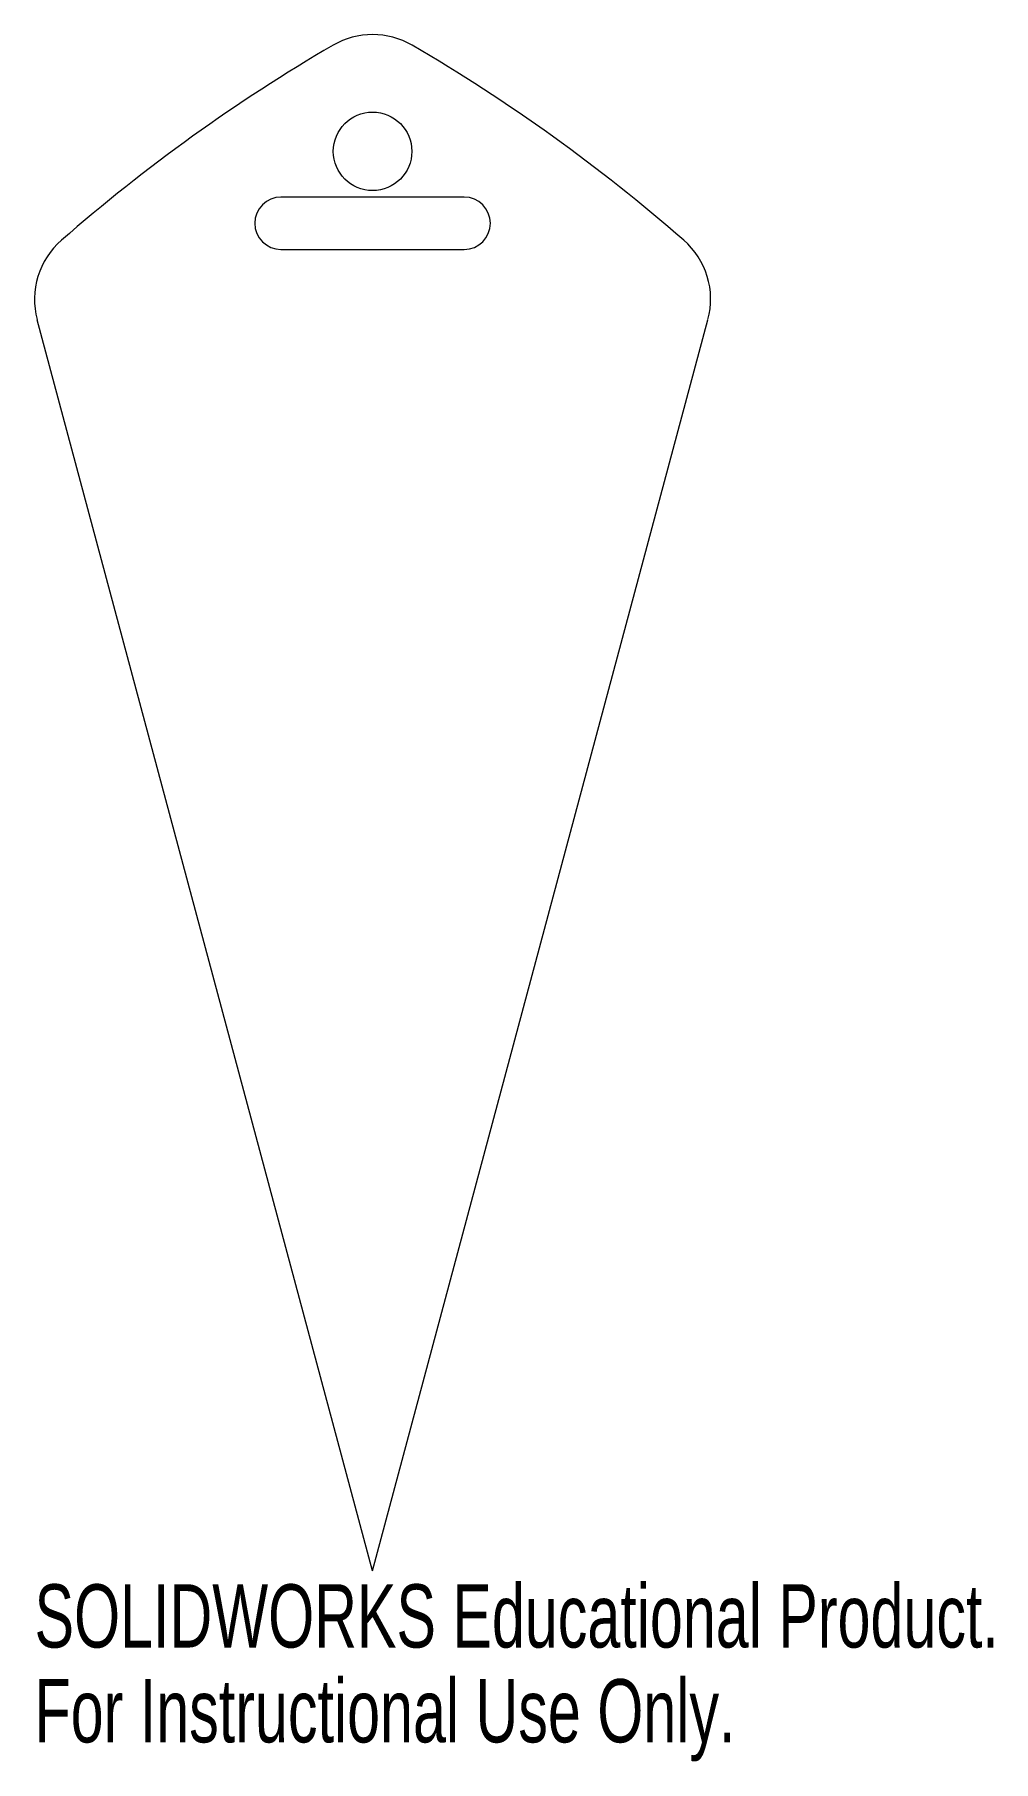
# Model space of a CAD drawing. Header units: millimetres. Extents: x -26 to 47, y -15 to 117.
import ezdxf

# ---------------------------------------------------------------- set-up
doc = ezdxf.new("R2010")
doc.units = ezdxf.units.MM
doc.styles.add('SLDTEXTSTYLE0', font='TXT', dxfattribs={"width": 0.7})

msp = doc.modelspace()

# ---------------------------------------------------------------- linework, layer by layer
at = {"color": 7, "linetype": 'Continuous', "lineweight": 15}
for p, q in [((7, 105), (-7, 105)), ((-7, 101), (7, 101)), ((0, 0), (-25.62, 95.63)), ((0, 0), (25.62, 95.63))]:
    msp.add_line(p, q, dxfattribs=at)
msp.add_circle((0, 108.5), 3, dxfattribs=at)
for centre, radius, start, end in [((65, 0), 135, 120.2568, 131.1163), ((0, 111.43), 6, 59.7432, 120.2568), ((-65, 0), 135, 48.8837, 59.7432), ((-7, 103), 2, 90, 270), ((7, 103), 2, 270, 90), ((-19.83, 97.19), 6, 131.1163, 195), ((19.83, 97.19), 6, 345, 48.8837)]:
    msp.add_arc(centre, radius, start, end, dxfattribs=at)

# ---------------------------------------------------------------- texts
at = {"color": 7, "linetype": 'Continuous', "char_height": 4.8336, "attachment_point": 1, "style": 'SLDTEXTSTYLE0'}
for s, insert in [('SOLIDWORKS Educational Product.', (-25.83, -1.02)), ('For Instructional Use Only.', (-25.83, -8.27))]:
    msp.add_mtext(s, dxfattribs=dict(at, insert=insert))

doc.saveas('drawing.dxf')
